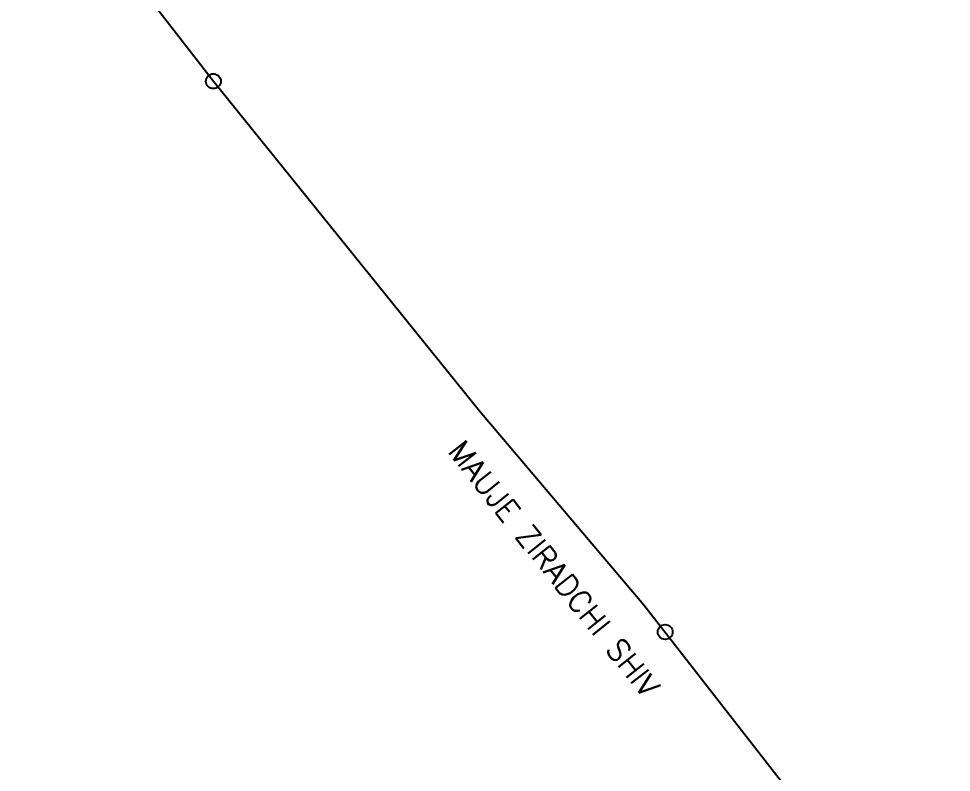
# Model space of a CAD drawing. Header units: metres. Extents: x 279090 to 282389, y 2073542 to 2078104.
# Drawn here: x 279918 to 280453, y 2075539 to 2075971 of the extents above; entities that cross this region are included whole.
import ezdxf

# ---------------------------------------------------------------- set-up
doc = ezdxf.new("R2010")
doc.units = ezdxf.units.M
doc.header["$LTSCALE"] = 0.3
doc.header["$MEASUREMENT"] = 0
doc.layers.add('TEXT_MAPOUT', color=7, linetype='Continuous')
doc.layers.add('V_BOUND_LINE', color=7, linetype='Continuous')
doc.styles.get("Standard").update_dxf_attribs({"font": 'simplex.shx'})

msp = doc.modelspace()

# ---------------------------------------------------------------- linework, layer by layer
for centre in [(280029.73, 2075935.23), (280288.75, 2075619.39)]:
    msp.add_circle(centre, 4.27)
at = {"layer": 'V_BOUND_LINE', "ltscale": 10}
for p, q in [((279918.1, 2076079.49), (280029.73, 2075935.23)), ((280029.73, 2075935.23), (280182.37, 2075746.22)), ((280182.37, 2075746.22), (280276.59, 2075635.01)), ((280276.59, 2075635.01), (280452.81, 2075408.51))]:
    msp.add_line(p, q, dxfattribs=at)

# ---------------------------------------------------------------- texts
at = {"layer": 'TEXT_MAPOUT'}
msp.add_text('MAUJE ZIRADCHI SHIV', height=12.5337, rotation=308.5019, dxfattribs=at).set_placement((280163.63, 2075722.82))

doc.saveas('drawing.dxf')
